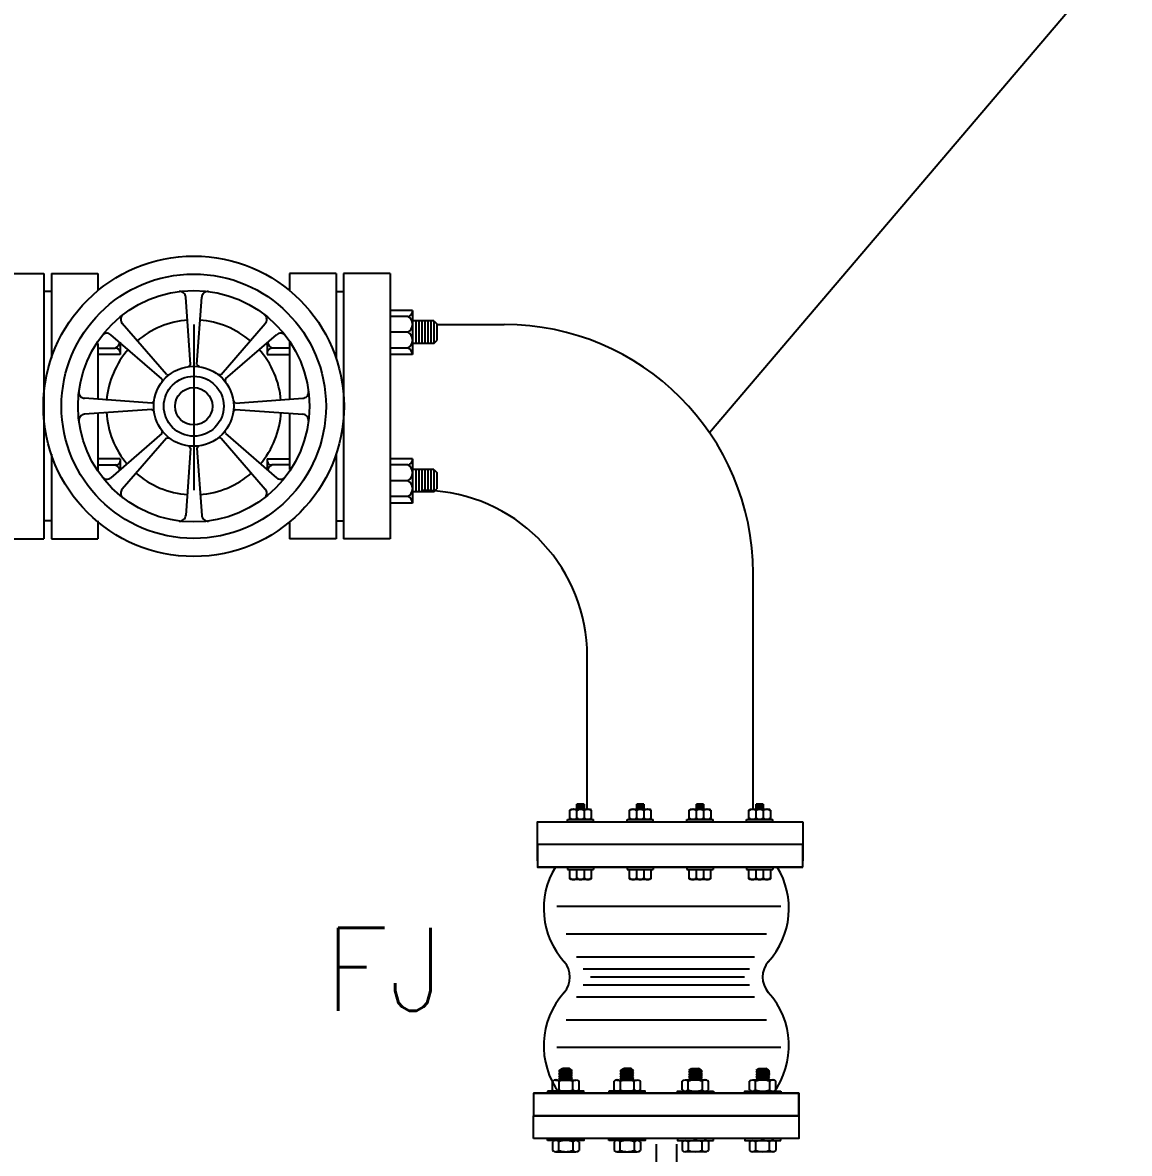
# Model space of a CAD drawing. Header units: inches. Extents: x 71784 to 88028, y -28237 to -21373.
# Drawn here: x 76476 to 77143, y -25275 to -24593 of the extents above; entities that cross this region are included whole.
import ezdxf

# ---------------------------------------------------------------- set-up
doc = ezdxf.new("R2010")
doc.units = ezdxf.units.IN
doc.header["$MEASUREMENT"] = 0
doc.layers.add('FENCE', color=1, linetype='Continuous')
doc.layers.add('M-X-BKGD', color=8, linetype='Continuous')
doc.styles.add('SIMS', font='simplex.shx')
doc.styles.get("Standard").update_dxf_attribs({"font": 'arial.ttf'})
doc.dimstyles.get("Standard").update_dxf_attribs({"dimtxt": 0.18, "dimasz": 0.18, "dimexe": 0.18, "dimexo": 0.0625, "dimgap": 0.09, "dimtad": 0, "dimtih": 1, "dimtoh": 1, "dimdec": 4, "dimzin": 0, "dimdsep": 46, "dimtxsty": 'Standard', "dimcen": 0.09, "dimadec": 0, "dimazin": 0, "dimtfac": 1, "dimtdec": 4, "dimtofl": 0, "dimtmove": 0, "dimatfit": 3, "dimfxl": 1, "dimtolj": 1, "dimtzin": 0, "dimarcsym": 0})

msp = doc.modelspace()

# ---------------------------------------------------------------- linework, layer by layer
at = {"layer": 'M-X-BKGD'}
for p, q in [((76460.31, -24744.64), (76488.33, -24744.64)), ((76488.33, -24744.64), (76488.33, -24904.64)), ((76492.85, -24744.64), (76492.85, -24795.65)), ((76492.85, -24744.64), (76492.85, -24795.65)), ((76492.85, -24744.64), (76520.86, -24744.64)), ((76520.86, -24744.64), (76520.86, -24754.88)), ((76636.55, -24744.64), (76636.55, -24754.88)), ((76664.56, -24744.64), (76636.55, -24744.64)), ((76664.56, -24744.64), (76664.56, -24795.65)), ((76664.56, -24744.64), (76664.56, -24795.65)), ((76669.08, -24744.64), (76669.08, -24904.64)), ((76697.1, -24744.64), (76669.08, -24744.64)), ((76697.1, -24744.64), (76697.1, -24904.64)), ((76492.85, -24755.49), (76488.33, -24755.49)), ((76664.56, -24755.49), (76669.08, -24755.49)), ((76576.77, -24799.42), (76573.91, -24758.83)), ((76580.64, -24799.42), (76583.5, -24758.83)), ((76710.66, -24766.9), (76697.1, -24766.9)), ((76707.91, -24770.42), (76697.1, -24770.42)), ((76710.66, -24766.9), (76710.66, -24793.49)), ((76562.24, -24805.44), (76535.57, -24774.72)), ((76578.71, -24775.35), (76578.71, -24875.35)), ((76595.17, -24805.44), (76621.85, -24774.72)), ((76723.41, -24773.2), (76710.66, -24773.2)), ((76712.56, -24773.2), (76712.56, -24786.75)), ((76714.37, -24773.2), (76714.37, -24786.75)), ((76716.18, -24773.2), (76716.18, -24786.75)), ((76717.98, -24773.2), (76717.98, -24786.75)), ((76719.79, -24773.2), (76719.79, -24786.75)), ((76721.6, -24773.2), (76721.6, -24786.75)), ((76723.41, -24773.2), (76723.41, -24786.75)), ((76723.41, -24773.2), (76725.21, -24775.01)), ((76725.21, -24775.01), (76725.21, -24784.94)), ((76725.21, -24775.01), (76725.21, -24784.94)), ((76725.21, -24775.35), (76766, -24775.35)), ((76559.5, -24808.18), (76528.78, -24781.5)), ((76597.91, -24808.18), (76628.63, -24781.5)), ((76636.55, -24785.58), (76636.55, -24820.4)), ((76707.91, -24779.98), (76697.1, -24779.98)), ((76723.41, -24786.75), (76725.21, -24784.94)), ((76520.86, -24786.75), (76520.86, -24820.4)), ((76520.86, -24789.53), (76531.41, -24789.53)), ((76534.42, -24785.98), (76534.42, -24793.49)), ((76622.99, -24786.4), (76622.99, -24793.49)), ((76636.55, -24789.53), (76626, -24789.53)), ((76707.91, -24789.53), (76697.1, -24789.53)), ((76723.41, -24786.75), (76710.66, -24786.75)), ((76534.42, -24793.49), (76520.86, -24793.49)), ((76622.99, -24793.49), (76636.55, -24793.49)), ((76710.66, -24793.49), (76697.1, -24793.49)), ((76553.49, -24822.7), (76512.9, -24819.84)), ((76603.93, -24822.7), (76644.51, -24819.84)), ((76553.49, -24826.58), (76512.9, -24829.44)), ((76603.93, -24826.58), (76644.51, -24829.44)), ((76520.86, -24828.88), (76520.86, -24863.7)), ((76636.55, -24828.88), (76636.55, -24862.76)), ((76559.5, -24841.1), (76528.78, -24867.78)), ((76562.24, -24843.84), (76535.57, -24874.57)), ((76595.17, -24843.84), (76621.85, -24874.57)), ((76597.91, -24841.1), (76628.63, -24867.78)), ((76492.85, -24853.63), (76492.85, -24904.64)), ((76492.85, -24853.63), (76492.85, -24904.64)), ((76576.77, -24849.86), (76573.91, -24890.45)), ((76580.64, -24849.86), (76583.5, -24890.45)), ((76664.56, -24853.63), (76664.56, -24904.64)), ((76664.56, -24853.63), (76664.56, -24904.64)), ((76534.42, -24856.45), (76520.86, -24856.45)), ((76520.86, -24859.98), (76531.41, -24859.98)), ((76534.42, -24856.45), (76534.42, -24862.88)), ((76622.99, -24856.45), (76636.55, -24856.45)), ((76622.99, -24856.45), (76622.99, -24862.88)), ((76636.55, -24859.98), (76626, -24859.98)), ((76710.66, -24856.45), (76697.1, -24856.45)), ((76707.91, -24859.98), (76697.1, -24859.98)), ((76710.66, -24856.45), (76710.66, -24883.05)), ((76723.41, -24862.76), (76710.66, -24862.76)), ((76712.56, -24862.76), (76712.56, -24876.31)), ((76714.37, -24862.76), (76714.37, -24876.31)), ((76716.18, -24862.76), (76716.18, -24876.31)), ((76717.98, -24862.76), (76717.98, -24876.31)), ((76719.79, -24862.76), (76719.79, -24876.31)), ((76721.6, -24862.76), (76721.6, -24876.31)), ((76723.41, -24862.76), (76725.21, -24864.57)), ((76723.41, -24862.76), (76723.41, -24876.31)), ((76725.21, -24864.57), (76725.21, -24874.5)), ((76725.21, -24864.57), (76725.21, -24874.5)), ((76707.91, -24869.53), (76697.1, -24869.53)), ((76723.41, -24876.31), (76725.21, -24874.5)), ((76707.91, -24879.09), (76697.1, -24879.09)), ((76723.41, -24876.31), (76710.66, -24876.31)), ((76710.66, -24883.05), (76697.1, -24883.05)), ((76492.85, -24893.79), (76488.33, -24893.79)), ((76520.86, -24893.79), (76520.86, -24904.64)), ((76636.55, -24894.4), (76636.55, -24904.64)), ((76664.56, -24893.79), (76669.08, -24893.79)), ((76460.31, -24904.64), (76488.33, -24904.64)), ((76492.85, -24904.64), (76520.86, -24904.64)), ((76664.56, -24904.64), (76636.55, -24904.64)), ((76697.1, -24904.64), (76669.08, -24904.64)), ((76916, -25067.77), (76916, -24925.35)), ((76816, -25067.76), (76816, -24975.35)), ((76814.12, -25064.65), (76809.82, -25064.65)), ((76850.12, -25064.65), (76845.82, -25064.65)), ((76886.12, -25064.65), (76881.82, -25064.65)), ((76922.12, -25064.65), (76917.82, -25064.65)), ((76785.97, -25098.83), (76785.97, -25079.1)), ((76816, -25075.35), (76916, -25075.35)), ((76945.97, -25079.1), (76945.97, -25098.83)), ((76817.97, -25102.58), (76785.97, -25102.58)), ((76793.97, -25102.58), (76785.97, -25102.58)), ((76829.97, -25102.58), (76793.97, -25102.58)), ((76849.97, -25102.58), (76817.97, -25102.58)), ((76865.97, -25102.58), (76829.97, -25102.58)), ((76881.97, -25102.58), (76849.97, -25102.58)), ((76901.97, -25102.58), (76865.97, -25102.58)), ((76913.97, -25102.58), (76881.97, -25102.58)), ((76937.97, -25102.58), (76901.97, -25102.58)), ((76945.97, -25102.58), (76913.97, -25102.58)), ((76945.97, -25102.58), (76937.97, -25102.58)), ((76798.81, -25227.46), (76799.44, -25226.97)), ((76798.81, -25227.46), (76799.45, -25227.95)), ((76798.84, -25225.58), (76799.45, -25225.12)), ((76798.84, -25225.58), (76799.45, -25226.05)), ((76798.84, -25226.51), (76799.45, -25226.05)), ((76798.84, -25226.51), (76799.44, -25226.97)), ((76798.84, -25228.41), (76799.45, -25227.95)), ((76798.84, -25228.41), (76799.45, -25228.87)), ((76798.84, -25229.34), (76799.45, -25228.87)), ((76799.45, -25225.12), (76801.1, -25224.17)), ((76799.45, -25225.12), (76806.66, -25225.12)), ((76799.45, -25226.05), (76806.34, -25225.82)), ((76799.45, -25226.97), (76806.34, -25226.74)), ((76799.45, -25227.95), (76806.34, -25227.67)), ((76799.45, -25228.87), (76806.34, -25228.6)), ((76805.4, -25224.17), (76801.1, -25224.17)), ((76806.95, -25225.35), (76805.4, -25224.17)), ((76806.95, -25225.35), (76806.34, -25225.82)), ((76806.95, -25226.28), (76806.34, -25225.82)), ((76806.95, -25226.28), (76806.34, -25226.74)), ((76806.95, -25227.21), (76806.34, -25226.74)), ((76806.95, -25227.21), (76806.34, -25227.67)), ((76806.95, -25228.13), (76806.34, -25227.67)), ((76806.95, -25228.13), (76806.34, -25228.6)), ((76806.95, -25229.06), (76806.34, -25228.6)), ((76806.95, -25229.06), (76806.34, -25229.52)), ((76835.82, -25227.46), (76836.46, -25226.97)), ((76835.82, -25227.46), (76836.46, -25227.95)), ((76835.85, -25226.51), (76836.46, -25226.97)), ((76835.86, -25225.58), (76836.46, -25225.12)), ((76835.86, -25225.58), (76836.46, -25226.05)), ((76835.86, -25226.51), (76836.46, -25226.05)), ((76835.86, -25228.41), (76836.46, -25227.95)), ((76835.86, -25228.41), (76836.46, -25228.87)), ((76835.86, -25229.34), (76836.46, -25228.87)), ((76836.46, -25225.12), (76838.11, -25224.17)), ((76836.46, -25225.12), (76843.67, -25225.12)), ((76836.46, -25226.05), (76843.36, -25225.82)), ((76836.46, -25226.97), (76843.36, -25226.74)), ((76836.46, -25227.95), (76843.36, -25227.67)), ((76836.46, -25228.87), (76843.36, -25228.6)), ((76842.42, -25224.17), (76838.11, -25224.17)), ((76843.96, -25225.35), (76842.42, -25224.17)), ((76843.96, -25225.35), (76843.36, -25225.82)), ((76843.96, -25226.28), (76843.36, -25225.82)), ((76843.96, -25226.28), (76843.36, -25226.74)), ((76843.96, -25227.21), (76843.36, -25226.74)), ((76843.96, -25227.21), (76843.36, -25227.67)), ((76843.96, -25228.13), (76843.36, -25227.67)), ((76843.96, -25228.13), (76843.36, -25228.6)), ((76843.96, -25229.06), (76843.36, -25228.6)), ((76843.96, -25229.06), (76843.36, -25229.52)), ((76877.25, -25225.35), (76878.79, -25224.17)), ((76877.25, -25225.35), (76877.85, -25225.82)), ((76877.25, -25226.28), (76877.85, -25225.82)), ((76877.25, -25226.28), (76877.85, -25226.74)), ((76877.25, -25227.21), (76877.85, -25226.74)), ((76877.25, -25227.21), (76877.85, -25227.67)), ((76877.25, -25228.13), (76877.85, -25227.67)), ((76877.25, -25228.13), (76877.85, -25228.6)), ((76877.25, -25229.06), (76877.85, -25228.6)), ((76877.25, -25229.06), (76877.85, -25229.52)), ((76884.75, -25225.12), (76877.54, -25225.12)), ((76884.75, -25226.05), (76877.85, -25225.82)), ((76884.75, -25226.97), (76877.85, -25226.74)), ((76884.75, -25227.95), (76877.85, -25227.67)), ((76884.75, -25228.87), (76877.85, -25228.6)), ((76878.79, -25224.17), (76883.1, -25224.17)), ((76884.75, -25225.12), (76883.1, -25224.17)), ((76885.35, -25225.58), (76884.75, -25225.12)), ((76885.35, -25225.58), (76884.75, -25226.05)), ((76885.35, -25226.51), (76884.75, -25226.05)), ((76885.36, -25226.51), (76884.75, -25226.97)), ((76885.39, -25227.46), (76884.75, -25226.97)), ((76885.39, -25227.46), (76884.75, -25227.95)), ((76885.35, -25228.41), (76884.75, -25227.95)), ((76885.35, -25228.41), (76884.75, -25228.87)), ((76885.35, -25229.34), (76884.75, -25228.87)), ((76917.9, -25225.35), (76919.44, -25224.17)), ((76917.9, -25225.35), (76918.5, -25225.82)), ((76917.9, -25226.28), (76918.5, -25225.82)), ((76917.9, -25226.28), (76918.5, -25226.74)), ((76917.9, -25227.21), (76918.5, -25226.74)), ((76917.9, -25227.21), (76918.5, -25227.67)), ((76917.9, -25228.13), (76918.5, -25227.67)), ((76917.9, -25228.13), (76918.5, -25228.6)), ((76917.9, -25229.06), (76918.5, -25228.6)), ((76917.9, -25229.06), (76918.5, -25229.52)), ((76925.4, -25225.12), (76918.19, -25225.12)), ((76925.4, -25226.05), (76918.5, -25225.82)), ((76925.4, -25226.97), (76918.5, -25226.74)), ((76925.4, -25227.95), (76918.5, -25227.67)), ((76925.4, -25228.87), (76918.5, -25228.6)), ((76919.44, -25224.17), (76923.75, -25224.17)), ((76925.4, -25225.12), (76923.75, -25224.17)), ((76926, -25225.58), (76925.4, -25225.12)), ((76926, -25225.58), (76925.4, -25226.05)), ((76926, -25226.51), (76925.4, -25226.05)), ((76926.01, -25226.51), (76925.4, -25226.97)), ((76926.04, -25227.46), (76925.4, -25226.97)), ((76926.04, -25227.46), (76925.4, -25227.95)), ((76926, -25228.41), (76925.4, -25227.95)), ((76926, -25228.41), (76925.4, -25228.87)), ((76926, -25229.34), (76925.4, -25228.87)), ((76795.14, -25237), (76795.14, -25231.8)), ((76796.89, -25231.04), (76809.18, -25231.04)), ((76798.84, -25229.34), (76799.45, -25229.8)), ((76798.84, -25230.26), (76799.45, -25229.8)), ((76798.84, -25230.26), (76799.45, -25230.73)), ((76798.84, -25231.8), (76798.84, -25237)), ((76799.04, -25231.04), (76799.45, -25230.73)), ((76799.45, -25229.8), (76806.34, -25229.52)), ((76799.45, -25230.73), (76806.34, -25230.45)), ((76806.95, -25229.99), (76806.34, -25229.52)), ((76806.95, -25229.99), (76806.34, -25230.45)), ((76806.95, -25230.91), (76806.34, -25230.45)), ((76806.95, -25230.91), (76806.79, -25231.04)), ((76807.33, -25237), (76807.33, -25231.8)), ((76811.03, -25237), (76811.03, -25231.8)), ((76832.15, -25237), (76832.15, -25231.8)), ((76833.91, -25231.04), (76846.2, -25231.04)), ((76835.86, -25229.34), (76836.46, -25229.8)), ((76835.86, -25230.26), (76836.46, -25229.8)), ((76835.86, -25230.26), (76836.46, -25230.73)), ((76835.86, -25231.8), (76835.86, -25237)), ((76836.06, -25231.04), (76836.46, -25230.73)), ((76836.46, -25229.8), (76843.36, -25229.52)), ((76836.46, -25230.73), (76843.36, -25230.45)), ((76843.96, -25229.99), (76843.36, -25229.52)), ((76843.96, -25229.99), (76843.36, -25230.45)), ((76843.96, -25230.91), (76843.36, -25230.45)), ((76843.96, -25230.91), (76843.8, -25231.04)), ((76844.34, -25237), (76844.34, -25231.8)), ((76848.05, -25237), (76848.05, -25231.8)), ((76873.16, -25237), (76873.16, -25231.8)), ((76887.3, -25231.04), (76875.01, -25231.04)), ((76876.86, -25237), (76876.86, -25231.8)), ((76877.25, -25229.99), (76877.85, -25229.52)), ((76877.25, -25229.99), (76877.85, -25230.45)), ((76877.25, -25230.91), (76877.85, -25230.45)), ((76877.25, -25230.91), (76877.41, -25231.04)), ((76884.75, -25229.8), (76877.85, -25229.52)), ((76884.75, -25230.73), (76877.85, -25230.45)), ((76885.35, -25229.34), (76884.75, -25229.8)), ((76885.35, -25230.26), (76884.75, -25229.8)), ((76885.35, -25230.26), (76884.75, -25230.73)), ((76885.15, -25231.04), (76884.75, -25230.73)), ((76885.35, -25231.8), (76885.35, -25237)), ((76889.06, -25237), (76889.06, -25231.8)), ((76913.81, -25237), (76913.81, -25231.8)), ((76927.95, -25231.04), (76915.66, -25231.04)), ((76917.51, -25237), (76917.51, -25231.8)), ((76917.9, -25229.99), (76918.5, -25229.52)), ((76917.9, -25229.99), (76918.5, -25230.45)), ((76917.9, -25230.91), (76918.5, -25230.45)), ((76917.9, -25230.91), (76918.06, -25231.04)), ((76925.4, -25229.8), (76918.5, -25229.52)), ((76925.4, -25230.73), (76918.5, -25230.45)), ((76926, -25229.34), (76925.4, -25229.8)), ((76926, -25230.26), (76925.4, -25229.8)), ((76926, -25230.26), (76925.4, -25230.73)), ((76925.8, -25231.04), (76925.4, -25230.73)), ((76926, -25231.8), (76926, -25237)), ((76929.71, -25237), (76929.71, -25231.8)), ((76799.32, -25239.04), (76928.02, -25239.04)), ((76795.14, -25268.31), (76795.14, -25273.51)), ((76798.84, -25273.51), (76798.84, -25268.31)), ((76807.33, -25268.31), (76807.33, -25273.51)), ((76811.03, -25268.31), (76811.03, -25273.51)), ((76832.15, -25268.31), (76832.15, -25273.51)), ((76835.86, -25273.51), (76835.86, -25268.31)), ((76844.34, -25268.31), (76844.34, -25273.51)), ((76848.05, -25268.31), (76848.05, -25273.51)), ((76857.6, -25269.82), (76857.6, -25491.58)), ((76869.74, -25269.82), (76869.74, -25491.58)), ((76873.16, -25268.31), (76873.16, -25273.51)), ((76876.86, -25268.31), (76876.86, -25273.51)), ((76885.35, -25273.51), (76885.35, -25268.31)), ((76889.06, -25268.31), (76889.06, -25273.51)), ((76913.81, -25268.31), (76913.81, -25273.51)), ((76917.51, -25268.31), (76917.51, -25273.51)), ((76926, -25273.51), (76926, -25268.31)), ((76929.71, -25268.31), (76929.71, -25273.51)), ((76796.89, -25274.28), (76809.18, -25274.28)), ((76833.91, -25274.28), (76846.2, -25274.28)), ((76887.3, -25274.28), (76875.01, -25274.28)), ((76927.95, -25274.28), (76915.66, -25274.28))]:
    msp.add_line(p, q, dxfattribs=at)
at = {"layer": 'M-X-BKGD', "linetype": 'Continuous'}
for p, q in [((76809.82, -25067.73), (76809.82, -25064.65)), ((76814.12, -25064.65), (76814.12, -25067.73)), ((76845.82, -25067.73), (76845.82, -25064.65)), ((76850.12, -25064.65), (76850.12, -25067.73)), ((76881.82, -25067.73), (76881.82, -25064.65)), ((76886.12, -25064.65), (76886.12, -25067.73)), ((76917.82, -25067.73), (76917.82, -25064.65)), ((76922.12, -25064.65), (76922.12, -25067.73)), ((76805.52, -25068.25), (76806.03, -25067.73)), ((76805.52, -25073.41), (76805.52, -25068.25)), ((76806.03, -25067.73), (76817.91, -25067.73)), ((76809.82, -25072.88), (76809.82, -25068.76)), ((76814.12, -25068.76), (76814.12, -25072.88)), ((76818.43, -25068.25), (76817.91, -25067.73)), ((76818.43, -25068.25), (76818.43, -25073.41)), ((76841.52, -25068.25), (76842.03, -25067.73)), ((76841.52, -25073.41), (76841.52, -25068.25)), ((76842.03, -25067.73), (76853.91, -25067.73)), ((76845.82, -25072.88), (76845.82, -25068.76)), ((76850.12, -25068.76), (76850.12, -25072.88)), ((76854.43, -25068.25), (76853.91, -25067.73)), ((76854.43, -25068.25), (76854.43, -25073.41)), ((76877.52, -25068.25), (76878.03, -25067.73)), ((76877.52, -25073.41), (76877.52, -25068.25)), ((76878.03, -25067.73), (76889.91, -25067.73)), ((76881.82, -25072.88), (76881.82, -25068.76)), ((76886.12, -25068.76), (76886.12, -25072.88)), ((76890.43, -25068.25), (76889.91, -25067.73)), ((76890.43, -25068.25), (76890.43, -25073.41)), ((76913.52, -25068.25), (76914.03, -25067.73)), ((76913.52, -25073.41), (76913.52, -25068.25)), ((76914.03, -25067.73), (76925.91, -25067.73)), ((76917.82, -25072.88), (76917.82, -25068.76)), ((76922.12, -25068.76), (76922.12, -25072.88)), ((76926.43, -25068.25), (76925.91, -25067.73)), ((76926.43, -25068.25), (76926.43, -25073.41)), ((76804.1, -25073.93), (76819.85, -25073.93)), ((76804.1, -25075.35), (76804.1, -25073.93)), ((76806.03, -25073.93), (76805.52, -25073.41)), ((76817.91, -25073.93), (76806.03, -25073.93)), ((76818.43, -25073.41), (76817.91, -25073.93)), ((76819.85, -25075.35), (76819.85, -25073.93)), ((76840.1, -25073.93), (76855.85, -25073.93)), ((76840.1, -25075.35), (76840.1, -25073.93)), ((76842.03, -25073.93), (76841.52, -25073.41)), ((76853.91, -25073.93), (76842.03, -25073.93)), ((76854.43, -25073.41), (76853.91, -25073.93)), ((76855.85, -25075.35), (76855.85, -25073.93)), ((76876.1, -25073.93), (76891.85, -25073.93)), ((76876.1, -25075.35), (76876.1, -25073.93)), ((76878.03, -25073.93), (76877.52, -25073.41)), ((76889.91, -25073.93), (76878.03, -25073.93)), ((76890.43, -25073.41), (76889.91, -25073.93)), ((76891.85, -25075.35), (76891.85, -25073.93)), ((76912.1, -25073.93), (76927.85, -25073.93)), ((76912.1, -25075.35), (76912.1, -25073.93)), ((76914.03, -25073.93), (76913.52, -25073.41)), ((76925.91, -25073.93), (76914.03, -25073.93)), ((76926.43, -25073.41), (76925.91, -25073.93)), ((76927.85, -25075.35), (76927.85, -25073.93)), ((76945.97, -25088.96), (76785.97, -25088.96)), ((76804.1, -25102.58), (76804.1, -25104)), ((76804.1, -25104), (76819.85, -25104)), ((76805.52, -25104.52), (76806.04, -25104)), ((76805.52, -25109.68), (76805.52, -25104.52)), ((76809.82, -25109.15), (76809.82, -25104)), ((76814.12, -25104), (76814.12, -25109.15)), ((76818.42, -25104.52), (76817.91, -25104)), ((76818.42, -25104.52), (76818.42, -25109.68)), ((76819.85, -25102.58), (76819.85, -25104)), ((76840.1, -25102.58), (76840.1, -25104)), ((76840.1, -25104), (76855.85, -25104)), ((76841.52, -25104.52), (76842.04, -25104)), ((76841.52, -25109.68), (76841.52, -25104.52)), ((76845.82, -25109.15), (76845.82, -25104)), ((76850.12, -25104), (76850.12, -25109.15)), ((76854.42, -25104.52), (76853.91, -25104)), ((76854.42, -25104.52), (76854.42, -25109.68)), ((76855.85, -25102.58), (76855.85, -25104)), ((76876.1, -25102.58), (76876.1, -25104)), ((76876.1, -25104), (76891.85, -25104)), ((76877.52, -25104.52), (76878.04, -25104)), ((76877.52, -25109.68), (76877.52, -25104.52)), ((76881.82, -25109.15), (76881.82, -25104)), ((76886.12, -25104), (76886.12, -25109.15)), ((76890.42, -25104.52), (76889.91, -25104)), ((76890.42, -25104.52), (76890.42, -25109.68)), ((76891.85, -25102.58), (76891.85, -25104)), ((76912.1, -25102.58), (76912.1, -25104)), ((76912.1, -25104), (76927.85, -25104)), ((76913.52, -25104.52), (76914.04, -25104)), ((76913.52, -25109.68), (76913.52, -25104.52)), ((76917.82, -25109.15), (76917.82, -25104)), ((76922.12, -25104), (76922.12, -25109.15)), ((76926.42, -25104.52), (76925.91, -25104)), ((76926.42, -25104.52), (76926.42, -25109.68)), ((76927.85, -25102.58), (76927.85, -25104)), ((76806.04, -25110.19), (76805.52, -25109.68)), ((76817.91, -25110.19), (76806.04, -25110.19)), ((76818.42, -25109.68), (76817.91, -25110.19)), ((76842.04, -25110.19), (76841.52, -25109.68)), ((76853.91, -25110.19), (76842.04, -25110.19)), ((76854.42, -25109.68), (76853.91, -25110.19)), ((76878.04, -25110.19), (76877.52, -25109.68)), ((76889.91, -25110.19), (76878.04, -25110.19)), ((76890.42, -25109.68), (76889.91, -25110.19)), ((76914.04, -25110.19), (76913.52, -25109.68)), ((76925.91, -25110.19), (76914.04, -25110.19)), ((76926.42, -25109.68), (76925.91, -25110.19)), ((76932.74, -25126.45), (76797.73, -25126.45)), ((76924.11, -25143.03), (76803.25, -25143.03)), ((76916.85, -25156.84), (76809.47, -25156.84)), ((76913.75, -25164.1), (76813.61, -25164.1)), ((76913.75, -25173.77), (76813.61, -25173.77)), ((76910.83, -25168.93), (76817.93, -25168.93)), ((76916.85, -25181.02), (76809.47, -25181.02)), ((76924.11, -25194.84), (76803.25, -25194.84)), ((76932.74, -25211.42), (76797.73, -25211.42))]:
    msp.add_line(p, q, dxfattribs=at)
at = {"layer": 'M-X-BKGD'}
for points in [[(76576.77, -24799.42), (76576.1, -24800.31), (76575.49, -24800.71)], [(76580.64, -24799.42), (76581.31, -24800.31), (76581.92, -24800.71)], [(76562.24, -24805.44), (76563.34, -24805.6), (76564.06, -24805.45)], [(76595.17, -24805.44), (76594.07, -24805.6), (76593.35, -24805.45)], [(76559.5, -24808.18), (76559.66, -24809.28), (76559.51, -24810)], [(76597.91, -24808.18), (76597.75, -24809.28), (76597.9, -24810)], [(76553.49, -24822.7), (76554.38, -24822.04), (76554.78, -24821.42)], [(76553.49, -24826.58), (76554.38, -24827.24), (76554.78, -24827.86)], [(76603.93, -24822.7), (76603.04, -24822.04), (76602.63, -24821.42)], [(76603.93, -24826.58), (76603.04, -24827.24), (76602.63, -24827.86)], [(76559.5, -24841.1), (76559.66, -24840), (76559.51, -24839.28)], [(76597.91, -24841.1), (76597.75, -24840), (76597.9, -24839.28)], [(76562.24, -24843.84), (76563.34, -24843.69), (76564.06, -24843.83)], [(76595.17, -24843.84), (76594.07, -24843.69), (76593.35, -24843.83)], [(76576.77, -24849.86), (76576.1, -24848.97), (76575.49, -24848.57)], [(76580.64, -24849.86), (76581.31, -24848.97), (76581.92, -24848.57)]]:
    msp.add_lwpolyline(points, dxfattribs=at)
for points in [[(76945.97, -25075.35), (76945.97, -25088.96), (76786.03, -25088.96), (76786.03, -25075.35)], [(76945.97, -25102.58), (76945.97, -25088.96), (76786.03, -25088.96), (76786.03, -25102.58)], [(76783.67, -25239.04), (76783.67, -25252.66), (76943.67, -25252.66), (76943.67, -25239.04)], [(76943.64, -25239.04), (76943.64, -25252.65), (76783.7, -25252.65), (76783.7, -25239.04)], [(76943.64, -25239.04), (76943.64, -25252.65), (76783.7, -25252.65), (76783.7, -25239.04)], [(76792.05, -25237.76), (76792.05, -25239.04), (76813.85, -25239.04), (76813.85, -25237.76)], [(76829.06, -25237.76), (76829.06, -25239.04), (76850.87, -25239.04), (76850.87, -25237.76)], [(76892.14, -25237.76), (76892.14, -25239.04), (76870.34, -25239.04), (76870.34, -25237.76)], [(76932.79, -25237.76), (76932.79, -25239.04), (76910.99, -25239.04), (76910.99, -25237.76)], [(76783.67, -25266.27), (76783.67, -25252.66), (76943.67, -25252.66), (76943.67, -25266.27)], [(76792.05, -25267.55), (76792.05, -25266.27), (76813.85, -25266.27), (76813.85, -25267.55)], [(76829.06, -25267.55), (76829.06, -25266.27), (76850.87, -25266.27), (76850.87, -25267.55)], [(76892.14, -25267.55), (76892.14, -25266.27), (76870.34, -25266.27), (76870.34, -25267.55)], [(76932.79, -25267.55), (76932.79, -25266.27), (76910.99, -25266.27), (76910.99, -25267.55)]]:
    msp.add_lwpolyline(points, close=True, dxfattribs=at)
for radius in [90.62, 79.76, 69.79, 24.14, 18.06, 11.27]:
    msp.add_circle((76578.71, -24824.64), radius, dxfattribs=at)
for centre, radius, start, end in [((76570.21, -24759.09), 3.7, 4.0319, 94.81661), ((76587.2, -24759.09), 3.7, 85.18339, 175.9681), ((76538.36, -24772.29), 3.7, 130.18339, 220.9681), ((76619.05, -24772.29), 3.7, 319.0319, 49.81661), ((76707.64, -24767.41), 3.02, 275.21187, 1.51157), ((76705.13, -24775.2), 5.53, 2.16345, 59.84022), ((76578.71, -24825.35), 52.72, 93.80508, 130.63288), ((76578.71, -24825.35), 52.72, 49.36712, 86.19492), ((76705.13, -24775.2), 5.53, 300.15978, 357.83655), ((76766, -24925.35), 150, 0, 90), ((76526.35, -24784.3), 3.7, 49.0319, 139.81661), ((76529.14, -24784.76), 5.29, 295.35181, 347.72091), ((76631.06, -24784.3), 3.7, 40.18339, 130.9681), ((76705.14, -24784.76), 5.52, 2.69056, 59.87896), ((76705.14, -24784.76), 5.52, 300.12104, 357.30944), ((76578.71, -24825.35), 52.72, 138.2749, 175.36817), ((76531.39, -24792.67), 3.14, 15.21326, 89.78618), ((76578.71, -24825.35), 52.72, 4.63183, 41.7251), ((76626.02, -24792.67), 3.14, 90.21382, 164.78674), ((76628.27, -24784.76), 5.29, 196.12958, 244.64819), ((76706.03, -24793.77), 4.63, 3.40374, 66.09326), ((76513.16, -24816.15), 3.7, 175.18339, 265.9681), ((76644.25, -24816.15), 3.7, 274.0319, 4.81661), ((76513.16, -24833.13), 3.7, 94.0319, 184.81661), ((76578.71, -24825.35), 52.72, 183.08717, 220.55589), ((76578.71, -24825.35), 52.72, 319.44411, 356.91283), ((76644.25, -24833.13), 3.7, 355.18339, 85.9681), ((76531.8, -24857.35), 2.66, 261.43533, 350.03474), ((76529.14, -24864.76), 5.29, 14.41179, 64.64934), ((76625.61, -24857.35), 2.66, 189.96526, 278.56467), ((76628.27, -24864.76), 5.29, 115.35066, 161.80505), ((76707.64, -24856.97), 3.02, 275.21187, 1.51157), ((76705.13, -24864.76), 5.53, 2.16345, 59.84022), ((76526.35, -24864.98), 3.7, 220.18339, 310.9681), ((76578.71, -24825.35), 52.72, 228.3519, 266.08605), ((76578.71, -24825.35), 52.72, 273.91395, 311.6481), ((76631.06, -24864.98), 3.7, 229.0319, 319.81661), ((76705.13, -24864.76), 5.53, 300.15978, 357.83655), ((76538.36, -24876.99), 3.7, 139.0319, 229.81661), ((76619.05, -24876.99), 3.7, 310.18339, 40.9681), ((76705.14, -24874.31), 5.52, 2.69056, 59.87896), ((76705.14, -24874.31), 5.52, 300.12104, 357.30944), ((76706.03, -24883.33), 4.63, 3.40374, 66.09326), ((76716, -24975.35), 100, 85.7536, 90), ((76716, -24975.35), 100, 0, 85.39106), ((76570.21, -24890.19), 3.7, 265.18339, 355.9681), ((76587.2, -24890.19), 3.7, 184.0319, 274.81661), ((76796.99, -25233.65), 2.62, 44.9141, 135.0859), ((76803.08, -25243.03), 12, 69.29132, 110.70868), ((76809.18, -25233.66), 2.62, 45.00876, 134.99124), ((76834, -25233.65), 2.62, 44.9141, 135.0859), ((76840.1, -25243.03), 12, 69.29132, 110.70868), ((76846.2, -25233.66), 2.62, 45.00876, 134.99124), ((76875.01, -25233.66), 2.62, 45.00876, 134.99124), ((76881.11, -25243.03), 12, 69.29132, 110.70868), ((76887.2, -25233.65), 2.62, 44.9141, 135.0859), ((76915.66, -25233.66), 2.62, 45.00876, 134.99124), ((76921.76, -25243.03), 12, 69.29132, 110.70868), ((76927.85, -25233.65), 2.62, 44.9141, 135.0859), ((76796.99, -25235.15), 2.62, 224.9141, 315.0859), ((76803.08, -25225.77), 12, 249.29132, 290.70868), ((76809.18, -25235.14), 2.62, 225.00876, 314.99124), ((76834, -25235.15), 2.62, 224.9141, 315.0859), ((76840.1, -25225.77), 12, 249.29132, 290.70868), ((76846.2, -25235.14), 2.62, 225.00876, 314.99124), ((76875.01, -25235.14), 2.62, 225.00876, 314.99124), ((76881.11, -25225.77), 12, 249.29132, 290.70868), ((76887.2, -25235.15), 2.62, 224.9141, 315.0859), ((76915.66, -25235.14), 2.62, 225.00876, 314.99124), ((76921.76, -25225.77), 12, 249.29132, 290.70868), ((76927.85, -25235.15), 2.62, 224.9141, 315.0859), ((76796.99, -25270.16), 2.62, 44.9141, 135.0859), ((76803.08, -25279.54), 12, 69.29132, 110.70868), ((76809.18, -25270.17), 2.62, 45.00876, 134.99124), ((76834, -25270.16), 2.62, 44.9141, 135.0859), ((76840.1, -25279.54), 12, 69.29132, 110.70868), ((76846.2, -25270.17), 2.62, 45.00876, 134.99124), ((76875.01, -25270.17), 2.62, 45.00876, 134.99124), ((76881.11, -25279.54), 12, 69.29132, 110.70868), ((76887.2, -25270.16), 2.62, 44.9141, 135.0859), ((76915.66, -25270.17), 2.62, 45.00876, 134.99124), ((76921.76, -25279.54), 12, 69.29132, 110.70868), ((76927.85, -25270.16), 2.62, 44.9141, 135.0859), ((76796.99, -25271.66), 2.62, 224.9141, 315.0859), ((76803.08, -25262.28), 12, 249.29132, 290.70868), ((76809.18, -25271.66), 2.62, 225.00876, 314.99124), ((76834, -25271.66), 2.62, 224.9141, 315.0859), ((76840.1, -25262.28), 12, 249.29132, 290.70868), ((76846.2, -25271.66), 2.62, 225.00876, 314.99124), ((76875.01, -25271.66), 2.62, 225.00876, 314.99124), ((76881.11, -25262.28), 12, 249.29132, 290.70868), ((76887.2, -25271.66), 2.62, 224.9141, 315.0859), ((76915.66, -25271.66), 2.62, 225.00876, 314.99124), ((76921.76, -25262.28), 12, 249.29132, 290.70868), ((76927.85, -25271.66), 2.62, 224.9141, 315.0859)]:
    msp.add_arc(centre, radius, start, end, dxfattribs=at)
at = {"layer": 'M-X-BKGD', "linetype": 'Continuous'}
for centre, radius, start, end in [((76813.77, -25075.59), 10.26, 88.14066, 112.6587), ((76849.77, -25075.59), 10.26, 88.14066, 112.6587), ((76885.77, -25075.59), 10.26, 88.14066, 112.6587), ((76921.77, -25075.59), 10.26, 88.14066, 112.6587), ((76807.67, -25070.53), 2.78, 39.38487, 140.61513), ((76813.77, -25075.59), 9.75, 88.14066, 113.93193), ((76813.77, -25075.59), 9.23, 88.14066, 115.36256), ((76811.97, -25070.53), 2.78, 39.38487, 140.61513), ((76813.77, -25075.59), 8.71, 88.14066, 115.63809), ((76813.77, -25075.59), 8.2, 88.14066, 106.5975), ((76816.28, -25070.53), 2.78, 39.38487, 140.61513), ((76843.67, -25070.53), 2.78, 39.38487, 140.61513), ((76849.77, -25075.59), 9.75, 88.14066, 113.93193), ((76849.77, -25075.59), 9.23, 88.14066, 115.36256), ((76847.97, -25070.53), 2.78, 39.38487, 140.61513), ((76849.77, -25075.59), 8.71, 88.14066, 115.63809), ((76849.77, -25075.59), 8.2, 88.14066, 106.5975), ((76852.28, -25070.53), 2.78, 39.38487, 140.61513), ((76879.67, -25070.53), 2.78, 39.38487, 140.61513), ((76885.77, -25075.59), 9.75, 88.14066, 113.93193), ((76885.77, -25075.59), 9.23, 88.14066, 115.36256), ((76883.97, -25070.53), 2.78, 39.38487, 140.61513), ((76885.77, -25075.59), 8.71, 88.14066, 115.63809), ((76885.77, -25075.59), 8.2, 88.14066, 106.5975), ((76888.28, -25070.53), 2.78, 39.38487, 140.61513), ((76915.67, -25070.53), 2.78, 39.38487, 140.61513), ((76921.77, -25075.59), 9.75, 88.14066, 113.93193), ((76921.77, -25075.59), 9.23, 88.14066, 115.36256), ((76919.97, -25070.53), 2.78, 39.38487, 140.61513), ((76921.77, -25075.59), 8.71, 88.14066, 115.63809), ((76921.77, -25075.59), 8.2, 88.14066, 106.5975), ((76924.28, -25070.53), 2.78, 39.38487, 140.61513), ((76807.67, -25071.12), 2.78, 219.38487, 320.61513), ((76811.97, -25071.12), 2.78, 219.38487, 320.61513), ((76816.28, -25071.12), 2.78, 219.38487, 320.61513), ((76843.67, -25071.12), 2.78, 219.38487, 320.61513), ((76847.97, -25071.12), 2.78, 219.38487, 320.61513), ((76852.28, -25071.12), 2.78, 219.38487, 320.61513), ((76879.67, -25071.12), 2.78, 219.38487, 320.61513), ((76883.97, -25071.12), 2.78, 219.38487, 320.61513), ((76888.28, -25071.12), 2.78, 219.38487, 320.61513), ((76915.67, -25071.12), 2.78, 219.38487, 320.61513), ((76919.97, -25071.12), 2.78, 219.38487, 320.61513), ((76924.28, -25071.12), 2.78, 219.38487, 320.61513), ((76837.47, -25127.54), 47.75, 148.47808, 222.31389), ((76889.87, -25127.54), 47.75, 317.68611, 31.52192), ((76807.67, -25107.38), 2.78, 219.38487, 320.61513), ((76811.97, -25107.38), 2.78, 219.38487, 320.61513), ((76816.27, -25107.38), 2.78, 219.38487, 320.61513), ((76843.67, -25107.38), 2.78, 219.38487, 320.61513), ((76847.97, -25107.38), 2.78, 219.38487, 320.61513), ((76852.27, -25107.38), 2.78, 219.38487, 320.61513), ((76879.67, -25107.38), 2.78, 219.38487, 320.61513), ((76883.97, -25107.38), 2.78, 219.38487, 320.61513), ((76888.27, -25107.38), 2.78, 219.38487, 320.61513), ((76915.67, -25107.38), 2.78, 219.38487, 320.61513), ((76919.97, -25107.38), 2.78, 219.38487, 320.61513), ((76924.27, -25107.38), 2.78, 219.38487, 320.61513), ((76791.46, -25168.93), 14.14, 319.15893, 40.84107), ((76935.87, -25168.93), 14.14, 139.15893, 220.84107), ((76837.47, -25210.32), 47.75, 137.68611, 216.96719), ((76889.87, -25210.32), 47.75, 323.03281, 42.31389)]:
    msp.add_arc(centre, radius, start, end, dxfattribs=at)

# ---------------------------------------------------------------- texts
at = {"layer": 'FENCE', "color": 3, "insert": (76657.27, -25139.22, -422.18), "char_height": 50, "width": 249.05, "attachment_point": 1, "style": 'SIMS'}
msp.add_mtext('\\A1;FJ', dxfattribs=at)

# ---------------------------------------------------------------- leaders
at = {"color": 1}
msp.add_leader([(76889.68, -24840.48), (77359.96, -24287.52), (77809.2, -24287.52)], dimstyle='Standard', override={"dimscale": 1, "dimasz": 0.08, "dimtad": 0, "dimfxl": 0.009}, dxfattribs=at)
msp.add_leader([(76889.68, -24840.48), (77359.96, -24287.52), (77809.2, -24287.52)], dimstyle='Standard', override={"dimscale": 1, "dimasz": 0.08, "dimtad": 0, "dimfxl": 0.009}, dxfattribs=at)

doc.saveas('drawing.dxf')
